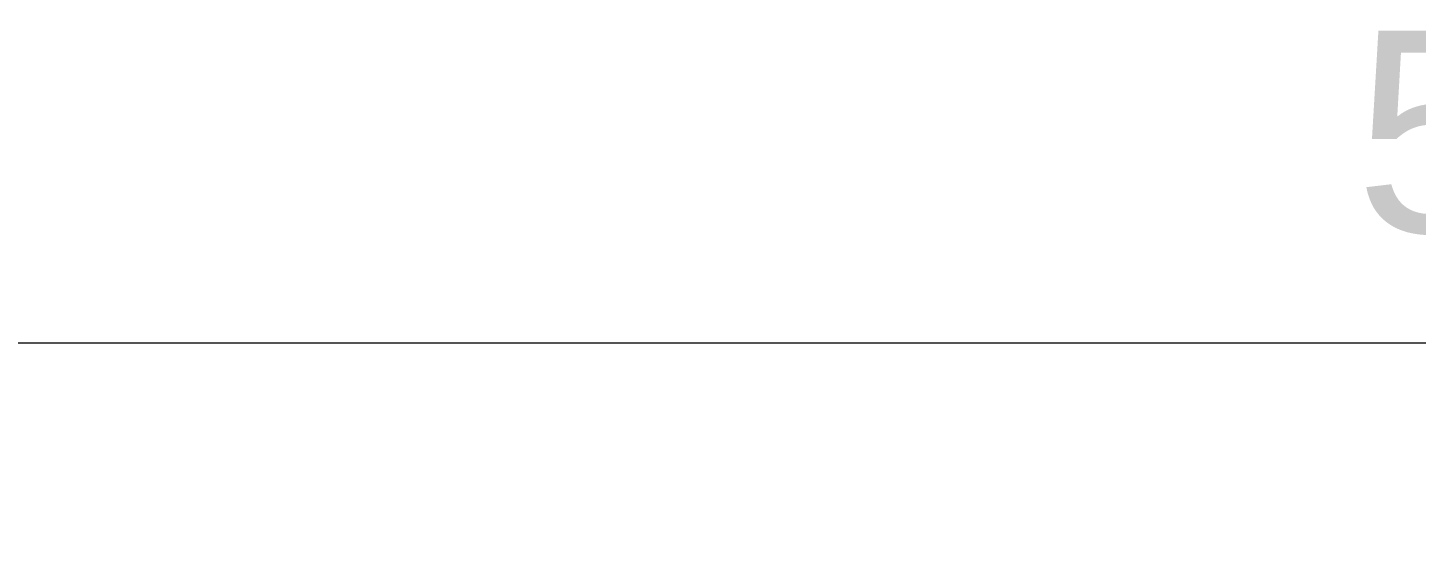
# Model space of a CAD drawing. Header units: millimetres. Extents: x -21051 to 202668, y -15646 to 13691.
# Drawn here: x -10283 to -9594, y -8125 to -7869 of the extents above; entities that cross this region are included whole.
import ezdxf

# ---------------------------------------------------------------- set-up
doc = ezdxf.new("R2010")
doc.units = ezdxf.units.MM
doc.layers.add('A-ANNO-DIMS', color=211, linetype='Continuous', lineweight=9)
doc.layers.add('A-ANNO-DIMS-100', color=211, linetype='Continuous', lineweight=9)
doc.layers.get('0').off()
doc.styles.add('Arial_3', font='arial.ttf', dxfattribs={"height": 100})
doc.dimstyles.new('Arial_1_0', dxfattribs={"dimscale": 304.8, "dimtxt": 102.02594, "dimasz": 0.328084, "dimexe": 0.328084, "dimexo": 0.0625, "dimgap": 0.082021, "dimtad": 1, "dimdec": 0, "dimzin": 0, "dimdsep": 46, "dimtxsty": 'Arial_3', "dimblk1": 'OBLIQUE', "dimblk2": 'OBLIQUE', "dimsah": 1, "dimcen": 0.09, "dimdle": 0.328084, "dimazin": 0, "dimtfac": 1, "dimtdec": 4, "dimtix": 1, "dimtmove": 0, "dimatfit": 3, "dimfxl": 0.492126, "dimfxlon": 1, "dimtvp": 1, "dimtolj": 1, "dimtzin": 0, "dimarcsym": 2})

# ---------------------------------------------------------------- blocks, each defined once
blk = doc.blocks.new('DIMBLOCK48-00_Ground floor')
at = {"layer": 'A-ANNO-DIMS-100', "transparency": 16777216}
for p, q in [((-12355.98, -8025.06), (-12355.98, -7875.06)), ((-6585.98, -8025.06), (-6585.98, -7875.06)), ((-12355.98, -8025.06), (-12305.98, -7975.06)), ((-6585.98, -8025.06), (-6535.98, -7975.06)), ((-12355.98, -8025.06), (-12405.98, -8075.06)), ((-12355.98, -8025.06), (-6585.98, -8025.06)), ((-12355.98, -8025.06), (-12355.98, -8125.06)), ((-6585.98, -8025.06), (-6635.98, -8075.06)), ((-6585.98, -8025.06), (-6585.98, -8125.06))]:
    blk.add_line(p, q, dxfattribs=at)
at = {"layer": 'A-ANNO-DIMS-100', "color": 0, "transparency": 16777216, "insert": (-9624.8, -7870.24), "char_height": 100, "width": 369.1769, "attachment_point": 1, "line_spacing_factor": 0.941778, "style": 'Arial_3'}
blk.add_mtext('5770', dxfattribs=at)
blk = doc.blocks.new('_Oblique')
at = {"color": 0, "linetype": 'ByBlock', "lineweight": -2}
blk.add_line((-0.5, -0.5), (0.5, 0.5), dxfattribs=at)

msp = doc.modelspace()

# ---------------------------------------------------------------- dimensions: what is measured, and where the dimension line sits
at = {"layer": 'A-ANNO-DIMS'}
dim = msp.add_linear_dim(base=(-6585.98, -8025.06), p1=(-12355.98, -7875.06), p2=(-6585.98, -7875.06), dimstyle='Arial_1_0', override={"dimpost": '<>', "dimfxl": 5770}, dxfattribs=at)
dim.commit()
dim.dimension.update_dxf_attribs({"geometry": 'DIMBLOCK48-00_Ground floor', "text_midpoint": (-9470.98, -7949.01)})

doc.saveas('drawing.dxf')
